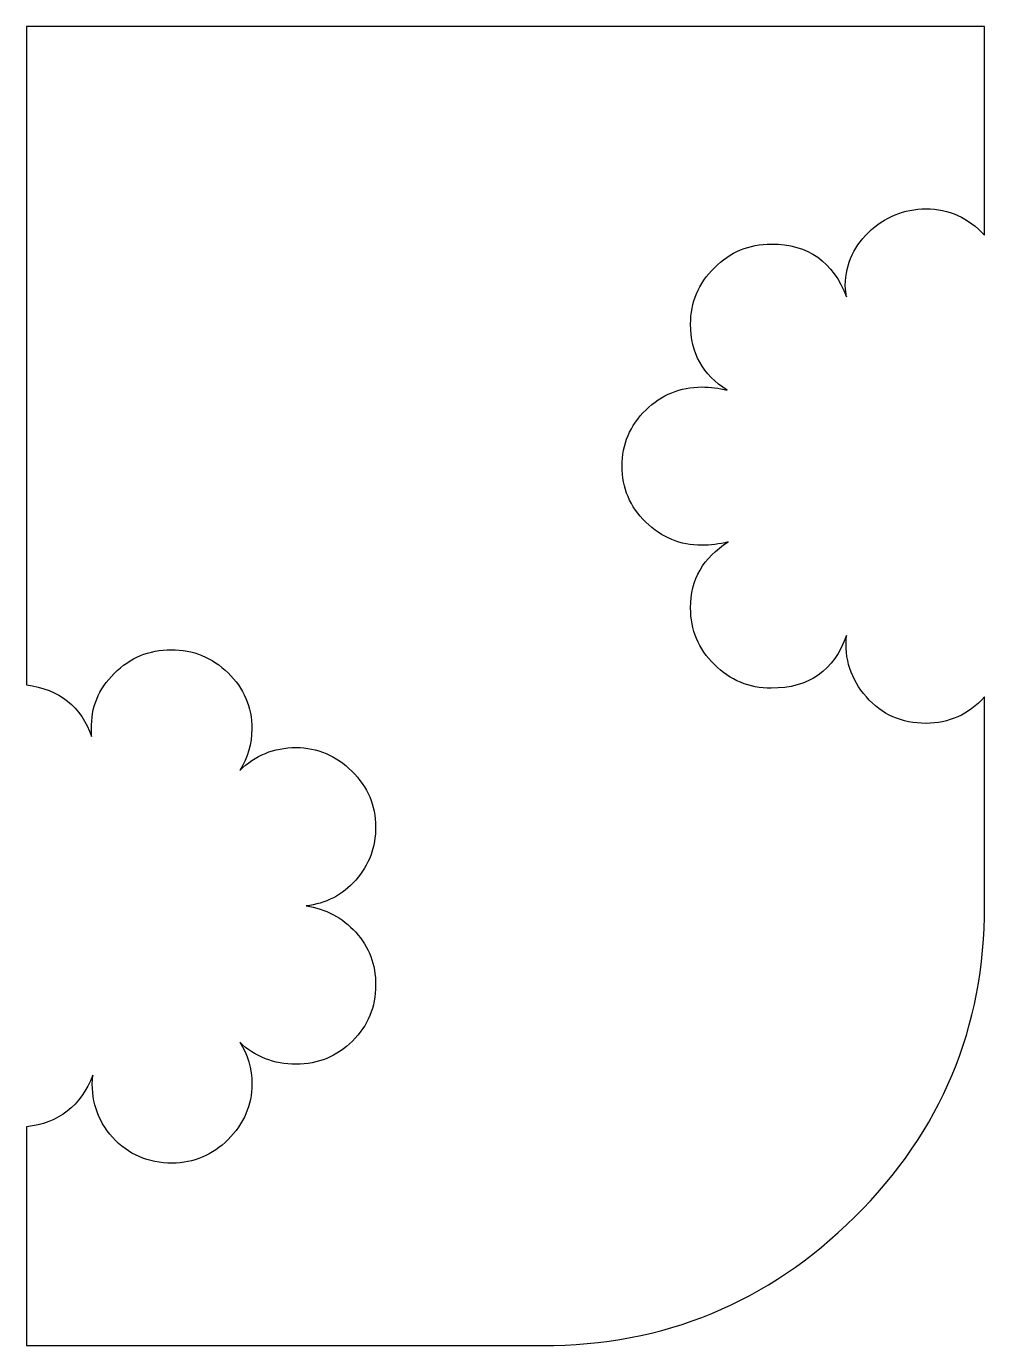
# Model space of a CAD drawing. Header units: centimetres. Extents: x -2.77 to 2.77, y -3.81 to 3.81.
import ezdxf

# ---------------------------------------------------------------- set-up
doc = ezdxf.new("R2010")
doc.units = ezdxf.units.CM
doc.header["$MEASUREMENT"] = 0
doc.layers.add('Camada 1', color=7, linetype='Continuous')

msp = doc.modelspace()

# ---------------------------------------------------------------- linework, layer by layer
at = {"layer": 'Camada 1'}
msp.add_open_spline([(-0.21372, 3.80892), (-0.21372, 3.80892), (2.7656, 3.80892), (2.7656, 3.80892), (2.7656, 3.80892), (2.7656, 3.80892), (2.7656, 2.60276), (2.7656, 2.60276), (2.7656, 2.60276), (2.67199, 2.70433), (2.55925, 2.75511), (2.42746, 2.75511), (2.42746, 2.75511), (2.29988, 2.75511), (2.18923, 2.70958), (2.09575, 2.61864), (2.09575, 2.61864), (2.00214, 2.52757), (1.95745, 2.41867), (1.96176, 2.29169), (1.96176, 2.29169), (1.96176, 2.29169), (1.96814, 2.24727), (1.96814, 2.24727), (1.96814, 2.24727), (1.89157, 2.45039), (1.74695, 2.55196), (1.53433, 2.55196), (1.53433, 2.55196), (1.40672, 2.55196), (1.29718, 2.50645), (1.2058, 2.41549), (1.2058, 2.41549), (1.11428, 2.32447), (1.06859, 2.21554), (1.06859, 2.0886), (1.06859, 2.0886), (1.06859, 1.92353), (1.13876, 1.79655), (1.27912, 1.70771), (1.27912, 1.70771), (1.23226, 1.72038), (1.18342, 1.72673), (1.13241, 1.72673), (1.13241, 1.72673), (1.00898, 1.72673), (0.90161, 1.68233), (0.8102, 1.59343), (0.8102, 1.59343), (0.71871, 1.50453), (0.67304, 1.39666), (0.67304, 1.26974), (0.67304, 1.26974), (0.67304, 1.14274), (0.71871, 1.03482), (0.8102, 0.94594), (0.8102, 0.94594), (0.90161, 0.85709), (1.00898, 0.81264), (1.13241, 0.81264), (1.13241, 0.81264), (1.18342, 0.81264), (1.23446, 0.81896), (1.28552, 0.83169), (1.28552, 0.83169), (1.14087, 0.74279), (1.06859, 0.61584), (1.06859, 0.4508), (1.06859, 0.4508), (1.06859, 0.32385), (1.11428, 0.21487), (1.2058, 0.12385), (1.2058, 0.12385), (1.29719, 0.03286), (1.40672, -0.01262), (1.53433, -0.01262), (1.53433, -0.01262), (1.75124, -0.01262), (1.89578, 0.08898), (1.96814, 0.29213), (1.96814, 0.29213), (1.95541, 0.15661), (1.99367, 0.03821), (2.083, -0.06336), (2.083, -0.06336), (2.1723, -0.16493), (2.28713, -0.21573), (2.42749, -0.21573), (2.42749, -0.21573), (2.55928, -0.21573), (2.67202, -0.16493), (2.76563, -0.06336), (2.76563, -0.06336), (2.76563, -0.06336), (2.76563, -1.26952), (2.76563, -1.26952), (2.76563, -1.26952), (2.76563, -1.97212), (2.51573, -2.5709), (2.01601, -3.06609), (2.01601, -3.06609), (1.51619, -3.56123), (0.91548, -3.80878), (0.21372, -3.80878), (0.21372, -3.80878), (0.21372, -3.80878), (-2.76562, -3.80878), (-2.76562, -3.80878), (-2.76562, -3.80878), (-2.76562, -3.80878), (-2.76562, -2.5455), (-2.76562, -2.5455), (-2.76562, -2.5455), (-2.57853, -2.52433), (-2.45092, -2.4249), (-2.38282, -2.24713), (-2.38282, -2.24713), (-2.39557, -2.3868), (-2.35734, -2.50642), (-2.26799, -2.60585), (-2.26799, -2.60585), (-2.17869, -2.70531), (-2.06384, -2.755), (-1.92348, -2.755), (-1.92348, -2.755), (-1.80016, -2.755), (-1.69282, -2.70962), (-1.6013, -2.61853), (-1.6013, -2.61853), (-1.50989, -2.52762), (-1.46414, -2.42073), (-1.46414, -2.29799), (-1.46414, -2.29799), (-1.46414, -2.20914), (-1.48756, -2.12876), (-1.53431, -2.05672), (-1.53431, -2.05672), (-1.44496, -2.14144), (-1.33653, -2.18369), (-1.20895, -2.18369), (-1.20895, -2.18369), (-1.08134, -2.18369), (-0.97286, -2.13927), (-0.88354, -2.05042), (-0.88354, -2.05042), (-0.79424, -1.96152), (-0.74958, -1.85362), (-0.74958, -1.72668), (-0.74958, -1.72668), (-0.74958, -1.60823), (-0.78784, -1.50665), (-0.86444, -1.42193), (-0.86444, -1.42193), (-0.94098, -1.33737), (-1.03668, -1.28654), (-1.15154, -1.26956), (-1.15154, -1.26956), (-1.03668, -1.25689), (-0.94098, -1.20722), (-0.86444, -1.12039), (-0.86444, -1.12039), (-0.78784, -1.03374), (-0.74958, -0.93108), (-0.74958, -0.81255), (-0.74958, -0.81255), (-0.74958, -0.68976), (-0.79533, -0.58297), (-0.88677, -0.4919), (-0.88677, -0.4919), (-0.97826, -0.40096), (-1.08563, -0.35545), (-1.20898, -0.35545), (-1.20898, -0.35545), (-1.33656, -0.35545), (-1.44499, -0.3999), (-1.53434, -0.48875), (-1.53434, -0.48875), (-1.48756, -0.41255), (-1.46417, -0.3322), (-1.46417, -0.2475), (-1.46417, -0.2475), (-1.46417, -0.12055), (-1.50992, -0.01266), (-1.60133, 0.07619), (-1.60133, 0.07619), (-1.69285, 0.16509), (-1.80231, 0.20954), (-1.92989, 0.20954), (-1.92989, 0.20954), (-2.05747, 0.20954), (-2.16704, 0.16395), (-2.25845, 0.07307), (-2.25845, 0.07307), (-2.34997, -0.01803), (-2.39352, -0.12481), (-2.38923, -0.2475), (-2.38923, -0.2475), (-2.38923, -0.2475), (-2.38923, -0.29195), (-2.38923, -0.29195), (-2.38923, -0.29195), (-2.44884, -0.11851), (-2.57425, -0.0191), (-2.76562, 0.00632), (-2.76562, 0.00632), (-2.76562, 0.00632), (-2.76562, 3.80828), (-2.76562, 3.80828), (-2.76562, 3.80828), (-2.76562, 3.80828), (-0.21372, 3.80892), (-0.21372, 3.80892)], degree=3, knots=[0, 0, 0, 0, 0.0185185, 0.0185185, 0.0185185, 0.0185185, 0.037037, 0.037037, 0.037037, 0.037037, 0.0555556, 0.0555556, 0.0555556, 0.0555556, 0.0740741, 0.0740741, 0.0740741, 0.0740741, 0.0925926, 0.0925926, 0.0925926, 0.0925926, 0.1111111, 0.1111111, 0.1111111, 0.1111111, 0.1296296, 0.1296296, 0.1296296, 0.1296296, 0.1481481, 0.1481481, 0.1481481, 0.1481481, 0.1666667, 0.1666667, 0.1666667, 0.1666667, 0.1851852, 0.1851852, 0.1851852, 0.1851852, 0.2037037, 0.2037037, 0.2037037, 0.2037037, 0.2222222, 0.2222222, 0.2222222, 0.2222222, 0.2407407, 0.2407407, 0.2407407, 0.2407407, 0.2592593, 0.2592593, 0.2592593, 0.2592593, 0.2777778, 0.2777778, 0.2777778, 0.2777778, 0.2962963, 0.2962963, 0.2962963, 0.2962963, 0.3148148, 0.3148148, 0.3148148, 0.3148148, 0.3333333, 0.3333333, 0.3333333, 0.3333333, 0.3518519, 0.3518519, 0.3518519, 0.3518519, 0.3703704, 0.3703704, 0.3703704, 0.3703704, 0.3888889, 0.3888889, 0.3888889, 0.3888889, 0.4074074, 0.4074074, 0.4074074, 0.4074074, 0.4259259, 0.4259259, 0.4259259, 0.4259259, 0.4444444, 0.4444444, 0.4444444, 0.4444444, 0.462963, 0.462963, 0.462963, 0.462963, 0.4814815, 0.4814815, 0.4814815, 0.4814815, 0.5, 0.5, 0.5, 0.5, 0.5185185, 0.5185185, 0.5185185, 0.5185185, 0.537037, 0.537037, 0.537037, 0.537037, 0.5555556, 0.5555556, 0.5555556, 0.5555556, 0.5740741, 0.5740741, 0.5740741, 0.5740741, 0.5925926, 0.5925926, 0.5925926, 0.5925926, 0.6111111, 0.6111111, 0.6111111, 0.6111111, 0.6296296, 0.6296296, 0.6296296, 0.6296296, 0.6481481, 0.6481481, 0.6481481, 0.6481481, 0.6666667, 0.6666667, 0.6666667, 0.6666667, 0.6851852, 0.6851852, 0.6851852, 0.6851852, 0.7037037, 0.7037037, 0.7037037, 0.7037037, 0.7222222, 0.7222222, 0.7222222, 0.7222222, 0.7407407, 0.7407407, 0.7407407, 0.7407407, 0.7592593, 0.7592593, 0.7592593, 0.7592593, 0.7777778, 0.7777778, 0.7777778, 0.7777778, 0.7962963, 0.7962963, 0.7962963, 0.7962963, 0.8148148, 0.8148148, 0.8148148, 0.8148148, 0.8333333, 0.8333333, 0.8333333, 0.8333333, 0.8518519, 0.8518519, 0.8518519, 0.8518519, 0.8703704, 0.8703704, 0.8703704, 0.8703704, 0.8888889, 0.8888889, 0.8888889, 0.8888889, 0.9074074, 0.9074074, 0.9074074, 0.9074074, 0.9259259, 0.9259259, 0.9259259, 0.9259259, 0.9444444, 0.9444444, 0.9444444, 0.9444444, 0.962963, 0.962963, 0.962963, 0.962963, 1, 1, 1, 1], dxfattribs=at)

doc.saveas('drawing.dxf')
